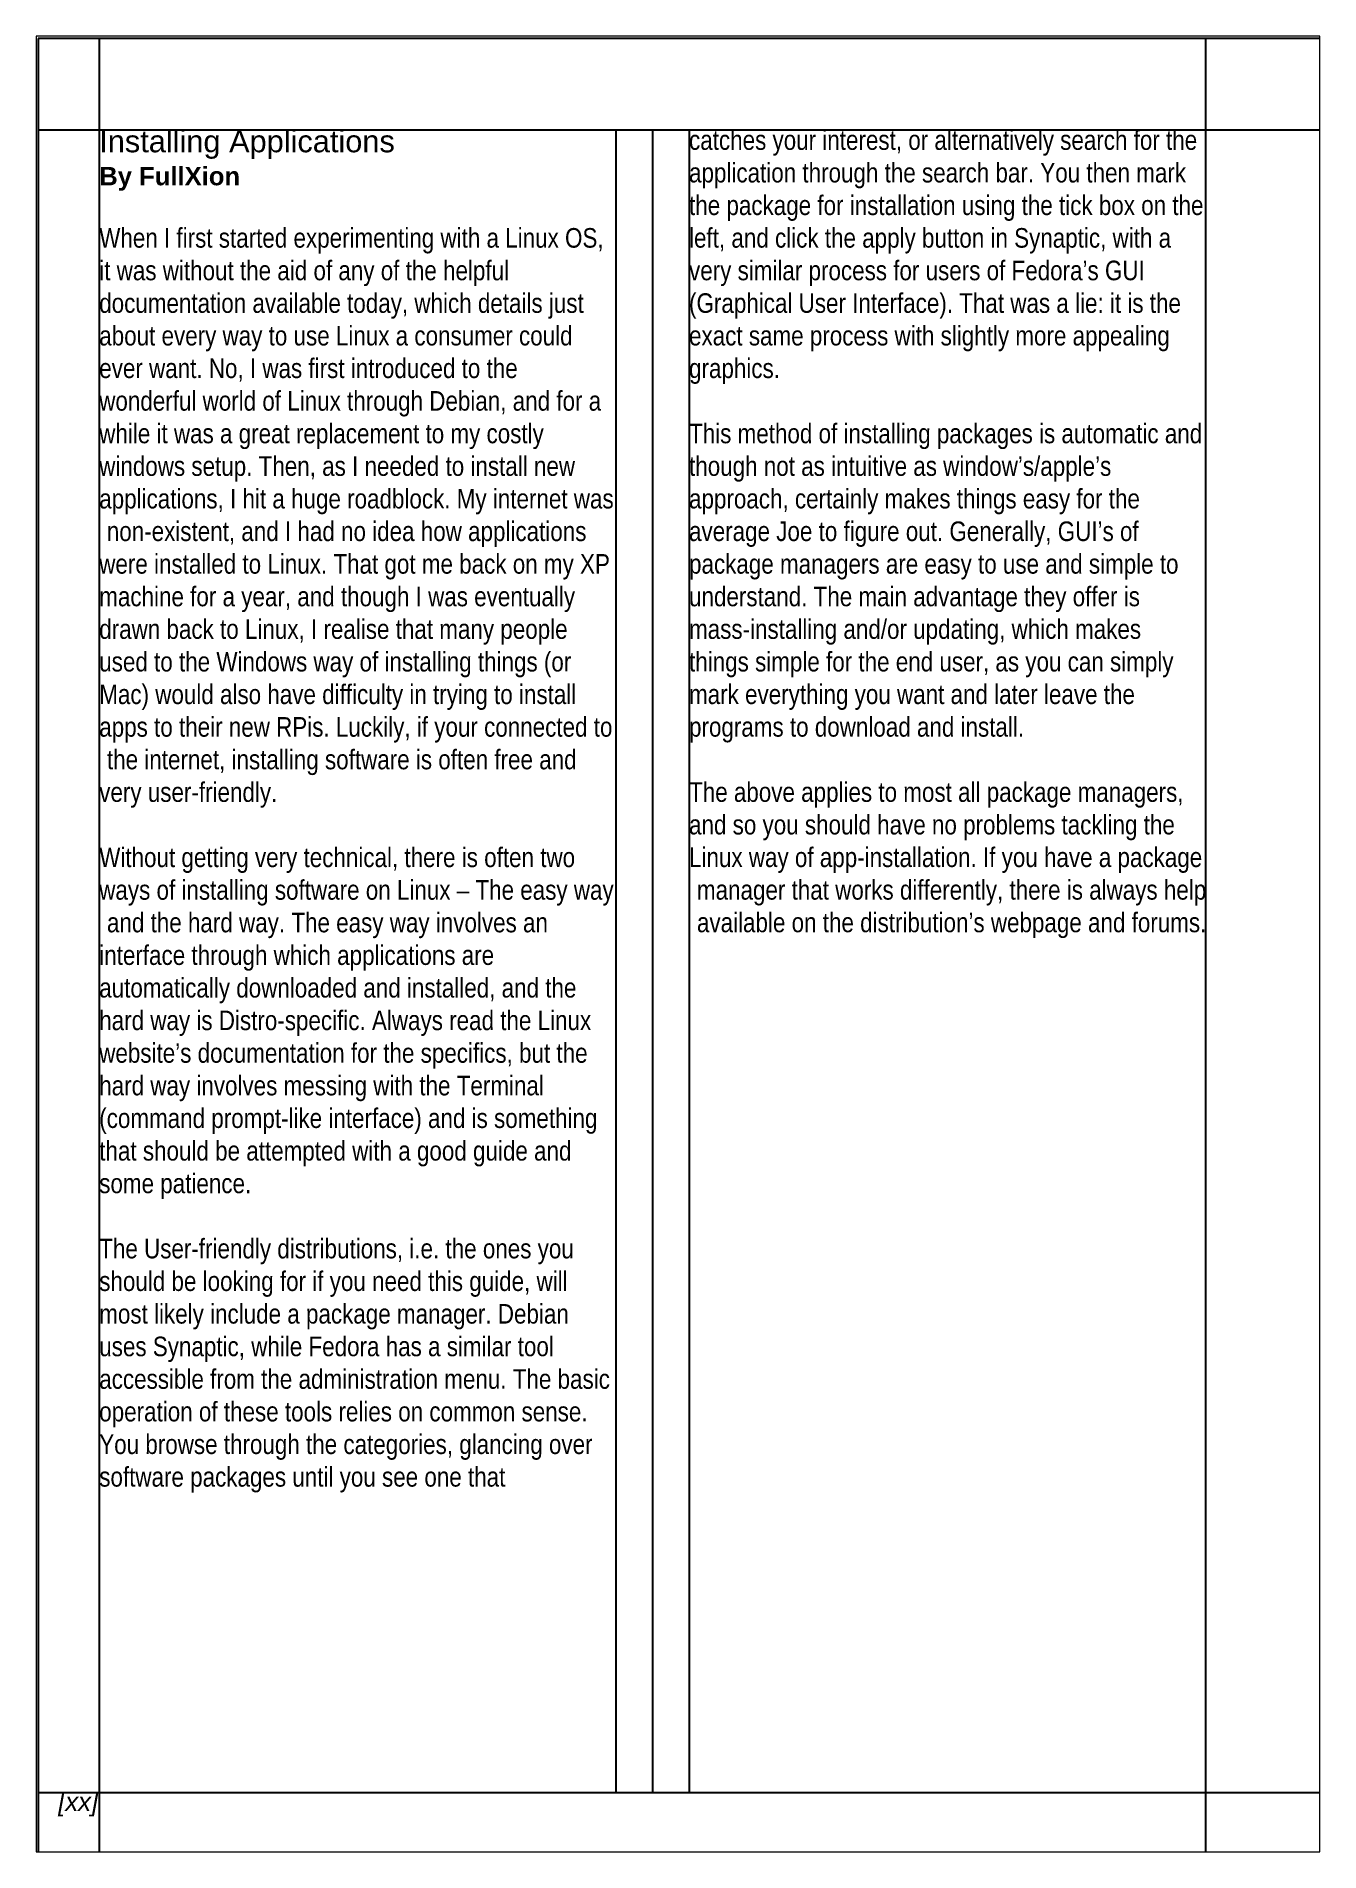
# Paper-space layout 'left page' of a CAD drawing. Header units: millimetres. Extents: x -3 to 207, y -3 to 294.
# The model-space entities are those that its viewports show. They can reach past a viewport. Long polylines and large blocks are cut down to what shows.
import ezdxf

# ---------------------------------------------------------------- set-up
doc = ezdxf.new("R2010")
doc.units = ezdxf.units.MM
doc.layers.get('Defpoints').update_dxf_attribs({"color": 6})
doc.layers.add('Text', color=7, linetype='Continuous')
doc.styles.get("Standard").update_dxf_attribs({"font": 'arial.ttf'})

msp = doc.modelspace()

# ---------------------------------------------------------------- linework, layer by layer
at = {"layer": 'Defpoints'}
for p, q in [((210, 297), (0, 297)), ((0, 297), (0, 0)), ((10, 297), (10, 0)), ((191, 297), (191, 0)), ((210, 0), (210, 297)), ((420, 297), (210, 297)), ((210, 297), (210, 0)), ((210, 282), (0, 282)), ((94.5, 282), (94.5, 10)), ((100.5, 282), (100.5, 10)), ((106.5, 282), (106.5, 10)), ((420, 282), (210, 282)), ((0, 10), (210, 10)), ((210, 10), (420, 10)), ((0, 0), (210, 0)), ((210, 0), (420, 0))]:
    msp.add_line(p, q, dxfattribs=at)

# ---------------------------------------------------------------- texts
at = {"layer": 'Text', "attachment_point": 1}
for s, width, insert, char_height in [('Installing Applications\\P{\\fArial|b1|i0|c0|p34;\\H0.83333x;By FullXion\\fArial|b0|i0|c0|p34;\\H1.4x; }\\P{\\H0.94444x; \\H0.88235x;\\P\\fArial Narrow|b0|i0|c0|p34;\\H1.0667x;When I first started experimenting with a Linux OS, \\H1.2261x; \\H0.81562x;it was without the aid of any of the helpful \\H1.2422x; \\H0.80499x;documentation available today, which details just \\H1.2195x; \\H0.82004x;about every way to use Linux a consumer could \\H1.2185x; \\H0.82066x;ever want. No, I was first introduced to the \\H1.2359x; \\H0.80913x;wonderful world of Linux through Debian, and for a \\H1.2386x; \\H0.80735x;while it was a great replacement to my costly \\H1.2207x; \\H0.81923x;windows setup. Then, as I needed to install new \\H1.2181x; \\H0.82094x;applications, I hit a huge roadblock. My internet was \\H1.219x; \\H0.82037x;non-existent, and I had no idea how applications \\H1.2187x; \\H0.82056x;were installed to Linux. That got me back on my XP \\H1.2188x; \\H0.82049x;machine for a year, and though I was eventually \\H1.2358x; \\H0.80919x;drawn back to Linux, I realise that many people \\H1.2216x; \\H0.8186x;used to the Windows way of installing things (or \\H1.2349x; \\H0.80981x;Mac) would also have difficulty in trying to install \\H1.239x; \\H0.80712x;apps to their new RPis. Luckily, if your connected to \\H1.2376x; \\H0.80802x;the internet, installing software is often free and \\H1.2381x; \\H0.80772x;very user-friendly.\\H1.2379x; \\H0.80782x;\\P\\H1.2209x; \\H0.81907x;\\PWithout getting very technical, there is often two \\H1.2351x; \\H0.80965x;ways of installing software on Linux – The easy way \\H1.2389x; \\H0.80717x;and the hard way. The easy way involves an \\H1.2206x; \\H0.81929x;interface through which applications are \\H1.2352x; \\H0.80958x;automatically downloaded and installed, and the \\H1.2218x; \\H0.81846x;hard way is Distro-specific. Always read the Linux \\H1.2348x; \\H0.80985x;website’s documentation for the specifics, but the \\H1.239x; \\H0.80711x;hard way involves messing with the Terminal \\H1.2205x; \\H0.81931x;(command prompt-like interface) and is something \\H1.2352x; \\H0.80957x;that should be attempted with a good guide and \\H1.2218x; \\H0.81847x;some patience. \\H1.2177x; \\H0.82119x;\\P\\H1.2191x; \\H0.82028x;\\PThe User-friendly distributions, i.e. the ones you \\H1.2357x; \\H0.80926x;should be looking for if you need this guide, will \\H1.2387x; \\H0.8073x;most likely include a package manager. Debian \\H1.2206x; \\H0.81924x;uses Synaptic, while Fedora has a similar tool \\H1.2359x; \\H0.80915x;accessible from the administration menu. The basic \\H1.239x; \\H0.80712x;operation of these tools relies on common sense. \\H1.2376x; \\H0.80802x;You browse through the categories, glancing over \\H1.221x; \\H0.819x;software packages until you see one that \\H1.2351x; }', 84.5, (10, 282), 3.6), ('{\\fArial Narrow|b0|i0|c0|p34;catches your interest, or alternatively search for the application through the search bar. You then mark the package for installation using the tick box on the left, and click the apply button in Synaptic, with a very similar process for users of Fedora’s GUI (Graphical User Interface). That was a lie: it is the exact same process with slightly more appealing graphics.\\P\\PThis method of installing packages is automatic and though not as intuitive as window’s/apple’s \\H1.3589x; \\H0.73588x;approach, certainly makes things easy for the \\H1.2393x; \\H0.80692x;average Joe to figure out. Generally, GUI’s of \\H1.2798x; \\H0.78135x;package managers are easy to use and simple to \\H1.2489x; \\H0.80069x;understand. The main advantage they offer is \\H1.2674x; \\H0.78901x;mass-installing and/or updating, which makes \\H1.2698x; \\H0.78754x;things simple for the end user, as you can simply \\H1.269x; \\H0.78803x;mark everything you want and later leave the \\H1.2522x; \\H0.7986x;programs to download and install.\\H1.2493x; \\H0.80047x;\\P\\H1.2502x; \\H0.79984x;\\PThe above applies to most all package managers, \\H1.2499x; \\H0.80005x;and so you should have no problems tackling the \\H1.25x; \\H0.79998x;Linux way of app-installation. If you have a package \\H1.267x; \\H0.78924x;manager that works differently, there is always help \\H1.2699x; \\H0.78746x;available on the distribution’s webpage and forums. \\H1.2689x; }', 84.5, (106.5, 282), 3.2), ('\\pi3.292;{\\fArial|b0|i1|c0|p34;[xx]}', 10, (0, 10), 3)]:
    msp.add_mtext_dynamic_manual_height_columns(s, width=width, gutter_width=12.5, heights=[0], dxfattribs=dict(at, insert=insert, char_height=char_height))

psp = doc.layouts.new('left page')

# ---------------------------------------------------------------- viewports
at = {"layer": '0'}
psp.add_viewport(center=(101.81, 145.35), size=(209.97, 297.053), view_center_point=(104.69, 148.85), view_height=297.053, dxfattribs=at)

doc.saveas('drawing.dxf')
